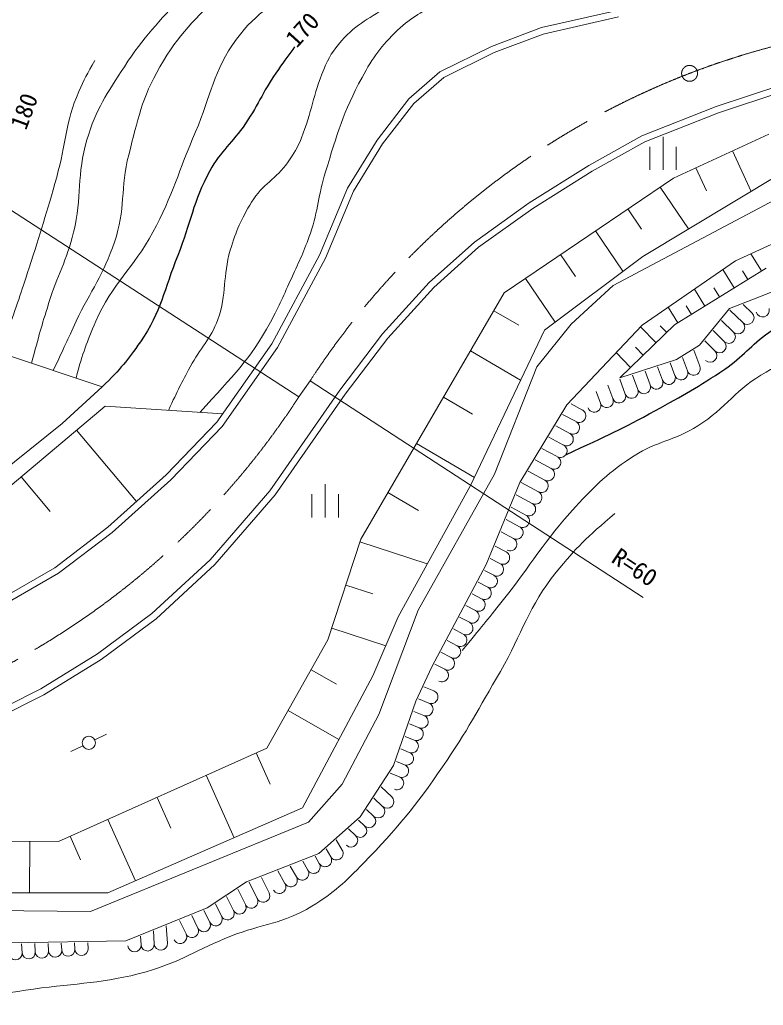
# Model space of a CAD drawing. Units: millimetres, scale not verified. Extents: x 40000 to 680000, y 20000 to 380000.
# Drawn here: x 95157 to 151282, y 240745 to 315136 of the extents above; entities that cross this region are included whole.
import ezdxf
from ezdxf.enums import TextEntityAlignment as Align

# ---------------------------------------------------------------- set-up
doc = ezdxf.new("R2010")
doc.units = ezdxf.units.MM
doc.header["$LTSCALE"] = 1000
doc.linetypes.add('CHAIN', pattern=[18.5, 12, -1.5, 3.5, -1.5])
for name, color, linetype, lineweight in [('M-BGD', 7, 'Continuous', 13), ('M-BMK', 2, 'CHAIN', 13), ('M-STR-HTXT', 7, 'Continuous', 13)]:
    doc.layers.add(name, color=color, linetype=linetype, lineweight=lineweight)
doc.styles.add('ＭＳ ゴシック', font='')
doc.styles.get('ＭＳ ゴシック').set_extended_font_data('MS Gothic')

msp = doc.modelspace()

# ---------------------------------------------------------------- linework, layer by layer
at = {"layer": 'M-BGD'}
for p, q in [((147897, 308106), (152748, 309708)), ((142335, 305925), (147897, 308106)), ((144502, 303184), (151711, 306508)), ((138374, 303700), (142335, 305925)), ((143719, 303803), (143719, 306303)), ((142719, 303803), (142719, 305553)), ((144719, 303803), (144719, 305553)), ((148961, 305240), (150372, 302178)), ((133880, 300897), (138374, 303700)), ((146184, 303960), (146984, 302224)), ((131715, 294510), (144502, 303184)), ((143504, 302508), (145650, 299345)), ((129786, 297960), (133880, 300897)), ((141063, 300852), (142098, 299326)), ((138623, 299196), (140692, 296145)), ((126404, 294934), (129786, 297960)), ((135982, 297404), (137101, 295754)), ((151155, 296181), (150354, 297471)), ((144591, 292105), (151493, 296392)), ((149091, 294899), (148232, 296282)), ((150123, 295540), (149722, 296185)), ((133340, 295612), (135580, 292311)), ((122933, 291107), (126404, 294934)), ((146879, 293525), (146084, 294804)), ((147985, 294212), (147555, 294904)), ((120900, 275922), (131715, 294510)), ((130937, 293172), (132834, 292068)), ((144832, 292255), (144098, 293438)), ((145855, 292890), (145458, 293529)), ((149732, 292274), (148766, 293223)), ((150433, 292988), (149762, 293647)), ((149032, 291561), (148131, 292445)), ((140449, 288108), (144591, 292105)), ((143192, 290755), (142022, 291967)), ((143994, 291528), (143510, 292030)), ((148331, 290847), (147496, 291667)), ((119729, 286879), (122933, 291107)), ((147630, 290134), (146861, 290889)), ((129171, 290136), (132965, 287929)), ((142222, 289819), (141637, 290425)), ((146492, 288974), (146040, 290188)), ((93921, 289908), (101385, 287420)), ((141252, 288883), (140170, 290005)), ((145554, 288625), (145174, 289647)), ((143680, 287928), (143309, 288924)), ((144617, 288277), (144262, 289231)), ((140868, 286883), (140453, 287999)), ((141805, 287231), (141404, 288311)), ((142743, 287580), (142357, 288618)), ((139931, 286534), (139557, 287540)), ((114434, 279270), (119729, 286879)), ((127135, 286637), (129322, 285364)), ((138994, 286185), (138660, 287082)), ((93596, 279253), (101601, 285960)), ((101601, 285960), (110478, 285376)), ((137628, 285677), (136775, 286136)), ((137154, 284797), (136131, 285347)), ((136680, 283916), (135612, 284491)), ((99454, 284161), (103977, 278764)), ((136206, 283035), (135093, 283634)), ((125098, 283137), (129473, 280592)), ((135733, 282155), (134575, 282778)), ((135259, 281274), (134056, 281921)), ((95256, 280644), (97454, 278020)), ((134785, 280393), (133537, 281065)), ((118215, 277573), (118215, 280073)), ((134311, 279513), (133018, 280208)), ((109895, 274019), (114434, 279270)), ((117215, 277573), (117215, 279323)), ((119215, 277573), (119215, 279323)), ((122946, 279438), (125258, 278093)), ((133838, 278632), (132629, 279282)), ((133364, 277751), (132248, 278352)), ((132890, 276871), (131868, 277421)), ((132417, 275990), (131487, 276490)), ((118422, 268318), (120900, 275922)), ((120835, 275721), (125921, 274063)), ((131869, 274973), (131042, 275403)), ((105445, 269925), (109895, 274019)), ((131407, 274086), (130662, 274474)), ((130945, 273199), (130242, 273565)), ((119775, 272468), (121808, 271805)), ((130483, 272312), (129771, 272683)), ((130021, 271425), (129301, 271800)), ((129560, 270538), (128831, 270918)), ((101306, 266854), (105445, 269925)), ((129098, 269651), (128360, 270035)), ((118714, 269214), (122781, 267889)), ((128636, 268764), (127890, 269153)), ((113803, 260150), (118422, 268318)), ((128174, 267877), (127420, 268270)), ((127712, 266991), (126950, 267387)), ((96990, 264184), (101306, 266854)), ((127250, 266104), (126479, 266505)), ((117147, 266063), (119069, 264976)), ((91650, 261514), (96990, 264184)), ((126406, 264484), (125670, 264776)), ((126038, 263554), (125254, 263865)), ((115408, 262988), (119252, 260813)), ((125669, 262625), (124905, 262927)), ((125301, 261695), (124576, 261982)), ((100820, 260775), (101717, 261216)), ((124932, 260765), (124246, 261037)), ((98088, 253110), (113803, 260150)), ((99025, 259894), (99922, 260335)), ((113007, 259794), (114063, 257437)), ((124564, 259836), (123916, 260092)), ((124195, 258906), (123587, 259147)), ((123827, 257977), (123109, 258261)), ((109236, 258104), (111348, 253391)), ((123234, 256482), (122434, 257226)), ((105522, 256440), (106562, 254118)), ((122553, 255750), (121880, 256376)), ((121873, 255017), (121326, 255526)), ((101807, 254776), (103887, 250132)), ((121192, 254285), (120720, 254724)), ((120511, 253553), (119970, 254056)), ((83218, 253222), (98088, 253110)), ((95918, 253126), (95889, 249223)), ((98957, 253499), (99755, 251718)), ((119498, 252463), (119046, 253235)), ((118634, 251959), (118285, 252557)), ((116908, 250950), (116516, 251620)), ((117771, 251454), (117458, 251989)), ((115181, 249941), (114631, 250882)), ((116044, 250445), (115573, 251251)), ((113085, 248796), (112471, 250035)), ((113981, 249240), (113406, 250401)), ((112189, 248352), (111616, 249509)), ((111293, 247908), (110775, 248954)), ((109501, 247020), (109067, 247896)), ((110397, 247464), (109934, 248398)), ((107709, 246133), (107207, 247145)), ((108605, 246576), (108137, 247521)), ((105314, 245374), (105248, 246359)), ((106311, 245440), (106224, 246753)), ((104316, 245307), (104272, 245965)), ((95336, 244709), (95291, 245384)), ((96334, 244775), (96292, 245401)), ((97331, 244842), (97293, 245418)), ((98329, 244908), (98294, 245435)), ((99327, 244975), (99295, 245452)), ((100325, 245041), (100296, 245469))]:
    msp.add_line(p, q, dxfattribs=at)
for points in [[(140241, 315834), (134533, 314536), (130773, 313119), (126880, 311200), (124539, 309165), (122130, 306045), (119894, 302418), (117794, 297356), (114196, 290666), (110046, 284762), (106220, 280775), (101819, 276828), (97806, 273772), (90118, 269341), (84356, 266566), (79900, 264895), (74947, 263809), (67830, 263223), (61971, 263144)], [(62173, 262646), (67853, 262723), (75022, 263314), (80042, 264415), (84553, 266106), (90352, 268898), (98084, 273355), (102138, 276442), (106568, 280416), (110434, 284443), (114622, 290403), (118246, 297142), (120340, 302189), (122542, 305760), (124904, 308820), (127160, 310780), (130972, 312660), (134677, 314056), (140342, 315344)], [(164139, 311941), (157294, 311315), (152611, 310189), (147728, 308576), (142120, 306378), (138120, 304130), (133602, 301312), (129473, 298350), (126051, 295289), (122548, 291426), (119324, 287173), (114038, 279577), (109535, 274367), (105125, 270311), (101025, 267268), (96746, 264621), (91448, 261973), (86018, 259898), (80887, 258438), (74251, 256835), (69186, 255266), (65750, 253860)], [(152613, 303522), (142192, 297270), (134757, 291694), (129181, 279978), (123717, 270064), (121802, 265614), (116507, 255644), (101806, 249223), (72853, 249223), (67906, 248561)], [(68226, 247777), (72797, 248096), (100510, 247815), (116958, 254574), (119492, 257447), (122252, 262685), (125238, 270571), (130983, 280822), (134194, 288934), (136785, 292144), (139939, 295073), (153007, 302001)], [(69097, 245636), (76796, 245167), (103157, 245618), (109297, 248096), (112282, 250068), (117746, 252208), (120844, 254968), (123379, 258855), (125069, 263699), (126252, 266290), (130363, 274007), (132898, 280203), (136447, 286061), (142136, 292088), (149177, 296932), (157907, 300931)], [(140449, 288108), (144736, 289489), (146480, 290579), (148732, 293340), (150985, 294212), (153165, 295084), (155926, 295084), (158759, 294430), (169949, 289707), (174890, 288472), (184029, 287685), (187969, 287164), (193273, 285275)], [(77532, 272601), (84780, 275467), (92298, 279794), (98356, 284662), (101385, 287420)]]:
    msp.add_lwpolyline(points, dxfattribs=at)
msp.add_circle((100371, 260555), 500, dxfattribs=at)
for centre, start, end in [((151234, 293203), 195.03782, 15.03782), ((150083, 292631), 225.52563, 45.52563), ((149382, 291918), 225.52563, 45.52563), ((148681, 291204), 225.52563, 45.52563), ((147280, 289777), 225.52563, 45.52563), ((147981, 290491), 225.52563, 45.52563), ((146023, 288800), 200.40021, 20.40021), ((143211, 287754), 200.40021, 20.40021), ((144149, 288103), 200.40021, 20.40021), ((145086, 288451), 200.40021, 20.40021), ((141337, 287057), 200.40021, 20.40021), ((142274, 287405), 200.40021, 20.40021), ((139462, 286360), 200.40021, 20.40021), ((140399, 286708), 200.40021, 20.40021), ((137391, 285237), 241.72281, 61.72281), ((138525, 286011), 200.40021, 20.40021), ((136917, 284356), 241.72281, 61.72281), ((136443, 283476), 241.72281, 61.72281), ((135970, 282595), 241.72281, 61.72281), ((135496, 281714), 241.72281, 61.72281), ((135022, 280834), 241.72281, 61.72281), ((134548, 279953), 241.72281, 61.72281), ((134075, 279072), 241.72281, 61.72281), ((133601, 278192), 241.72281, 61.72281), ((133127, 277311), 241.72281, 61.72281), ((132653, 276430), 241.72281, 61.72281), ((132180, 275550), 241.72281, 61.72281), ((131638, 274529), 242.488, 62.488), ((131176, 273642), 242.488, 62.488), ((130714, 272755), 242.488, 62.488), ((130252, 271869), 242.488, 62.488), ((129791, 270982), 242.488, 62.488), ((129329, 270095), 242.488, 62.488), ((128867, 269208), 242.488, 62.488), ((128405, 268321), 242.488, 62.488), ((127943, 267434), 242.488, 62.488), ((127481, 266547), 242.488, 62.488), ((127019, 265660), 242.488, 62.488), ((126222, 264019), 248.3768, 68.3768), ((125854, 263089), 248.3768, 68.3768), ((125485, 262160), 248.3768, 68.3768), ((125117, 261230), 248.3768, 68.3768), ((124748, 260301), 248.3768, 68.3768), ((124380, 259371), 248.3768, 68.3768), ((124011, 258441), 248.3768, 68.3768), ((123643, 257512), 248.3768, 68.3768), ((122894, 256116), 227.08257, 47.08257), ((122213, 255384), 227.08257, 47.08257), ((121532, 254651), 227.08257, 47.08257), ((120851, 253919), 227.08257, 47.08257), ((120170, 253187), 227.08257, 47.08257), ((119066, 252211), 210.30268, 30.30268), ((117339, 251202), 210.30268, 30.30268), ((118203, 251706), 210.30268, 30.30268), ((116476, 250697), 210.30268, 30.30268), ((115612, 250193), 210.30268, 30.30268), ((113533, 249018), 206.35046, 26.35046), ((114749, 249688), 210.30268, 30.30268), ((112637, 248574), 206.35046, 26.35046), ((110845, 247686), 206.35046, 26.35046), ((111741, 248130), 206.35046, 26.35046), ((109053, 246798), 206.35046, 26.35046), ((109949, 247242), 206.35046, 26.35046), ((108157, 246354), 206.35046, 26.35046), ((107261, 245911), 206.35046, 26.35046), ((95835, 244742), 183.81407, 3.81407), ((96833, 244809), 183.81407, 3.81407), ((97830, 244875), 183.81407, 3.81407), ((98828, 244942), 183.81407, 3.81407), ((99826, 245008), 183.81407, 3.81407), ((103817, 245274), 183.81407, 3.81407), ((104815, 245341), 183.81407, 3.81407), ((105813, 245407), 183.81407, 3.81407), ((94837, 244675), 183.81407, 3.81407)]:
    msp.add_arc(centre, 500, start, end, dxfattribs=at)
for points, knots in [([(99406, 288080), (99940, 290076), (100200, 290742), (100904, 292372), (102138, 295234), (103722, 296351), (105204, 299092), (106738, 301926), (107148, 303729), (108430, 306685), (109618, 309424), (109748, 311273), (111521, 313674), (113069, 315769), (114541, 316396), (116561, 318042), (118754, 319829), (120124, 320650), (122340, 322410), (124266, 323939), (125507, 324636), (127178, 326441), (128745, 328135), (129634, 329196), (130471, 331347), (131199, 333218), (131313, 334157), (131479, 336387)], [0, 0, 0, 0, 1, 1, 1, 2, 2, 2, 3, 3, 3, 4, 4, 4, 5, 5, 5, 6, 6, 6, 7, 7, 7, 8, 8, 8, 9, 9, 9, 9]), ([(128791, 335782), (128065, 333491), (127794, 332583), (126640, 330809), (125546, 329126), (124722, 328304), (123213, 326979), (120769, 324831), (118860, 324341), (116292, 322342), (113899, 320480), (112571, 319398), (110446, 317235), (108434, 315189), (107178, 314076), (105742, 311591), (104363, 309205), (104078, 307607), (103390, 304938), (102740, 302415), (103155, 300820), (102315, 298353), (101479, 295897), (100532, 294719), (99426, 292372), (98742, 290922), (98525, 290461), (97692, 288651)], [0, 0, 0, 0, 1, 1, 1, 2, 2, 2, 3, 3, 3, 4, 4, 4, 5, 5, 5, 6, 6, 6, 7, 7, 7, 8, 8, 8, 9, 9, 9, 9]), ([(96039, 289202), (96625, 291376), (96792, 291966), (97342, 293716), (98009, 295839), (98691, 296932), (99224, 299092), (99884, 301770), (99441, 303438), (100232, 306081), (100925, 308397), (101738, 309562), (103054, 311591), (104536, 313875), (105646, 314963), (107489, 316967), (109261, 318893), (110333, 319909), (112327, 321603), (114560, 323500), (116092, 324203), (118375, 326038), (120172, 327483), (121289, 328202), (122810, 329936), (124203, 331523), (124657, 332258), (125901, 334371)], [0, 0, 0, 0, 1, 1, 1, 2, 2, 2, 3, 3, 3, 4, 4, 4, 5, 5, 5, 6, 6, 6, 7, 7, 7, 8, 8, 8, 9, 9, 9, 9]), ([(106378, 285646), (107132, 287238), (107345, 287676), (108027, 288945), (108790, 290365), (109566, 290990), (110110, 292507), (110812, 294465), (110461, 295753), (111051, 297748), (111490, 299236), (111870, 300044), (112663, 301377), (113480, 302750), (114521, 303079), (115418, 304401), (115874, 305071), (116129, 305461), (116426, 306215), (117206, 308192), (117297, 309425), (118106, 311389), (118484, 312305), (118806, 312787), (119450, 313540), (120608, 314891), (121658, 315223), (123079, 316295), (124546, 317401), (125372, 318015), (126842, 319117), (128312, 320219), (129291, 320655), (130605, 321939), (131525, 322839), (131986, 323414), (132688, 324493), (133585, 325871), (133742, 326855), (134704, 328189), (135508, 329303), (135785, 330430), (137123, 330742), (138296, 331016), (138983, 330291), (140013, 329667), (141255, 328915), (141681, 328129), (142835, 327248), (144530, 325953), (145328, 324872), (147337, 324157), (148680, 323678), (149333, 323547), (150914, 323425)], [0, 0, 0, 0, 1, 1, 1, 2, 2, 2, 3, 3, 3, 4, 4, 4, 5, 5, 5, 6, 6, 6, 7, 7, 7, 8, 8, 8, 9, 9, 9, 10, 10, 10, 11, 11, 11, 12, 12, 12, 13, 13, 13, 14, 14, 14, 15, 15, 15, 16, 16, 16, 17, 17, 17, 18, 18, 18, 18]), ([(150263, 321056), (149317, 320792), (148850, 320707), (147942, 320797), (146772, 320912), (146192, 321397), (145187, 322006), (143753, 322876), (143185, 323691), (141894, 324762), (141162, 325369), (140784, 325750), (140013, 326307), (139487, 326686), (139148, 327321), (138602, 327181), (137868, 326992), (138034, 325938), (137526, 325232), (136765, 324173), (136333, 323564), (135376, 322678), (133877, 321292), (132871, 320708), (131210, 319520), (129534, 318321), (128538, 317734), (126842, 316563), (125601, 315707), (124776, 315385), (123684, 314346), (122421, 313145), (121826, 312317), (120996, 310784), (119576, 308161), (119126, 306510), (118241, 303662), (117687, 301880), (117701, 300790), (117098, 299025), (116638, 297678), (116275, 296962), (115687, 295665), (115086, 294339), (114773, 293583), (114075, 292305), (112453, 289340), (111386, 288428), (108742, 285491)], [0, 0, 0, 0, 1, 1, 1, 2, 2, 2, 3, 3, 3, 4, 4, 4, 5, 5, 5, 6, 6, 6, 7, 7, 7, 8, 8, 8, 9, 9, 9, 10, 10, 10, 11, 11, 11, 12, 12, 12, 13, 13, 13, 14, 14, 14, 15, 15, 15, 16, 16, 16, 16]), ([(94137, 291315), (94996, 293762), (95214, 294408), (95864, 296404), (96730, 299065), (97181, 300567), (97947, 303258), (98660, 305763), (98554, 307337), (99627, 309709), (100053, 310651), (100211, 311030), (100837, 312061)], [0, 0, 0, 0, 1, 1, 1, 2, 2, 2, 3, 3, 3, 4, 4, 4, 4]), ([(186516, 282659), (183208, 282464), (182167, 282364), (179395, 282586), (177194, 282762), (175954, 282901), (173800, 283385), (170452, 284138), (168715, 285094), (165589, 286510), (164374, 287060), (163773, 287527), (162610, 288181), (161303, 288916), (160709, 289653), (159268, 290070), (158142, 290396), (157452, 290582), (156289, 290433), (154292, 290178), (153250, 289527), (151493, 288544), (149254, 287291), (148501, 285852), (146335, 284475), (144588, 283365), (143282, 283339), (141539, 282223), (139608, 280986), (138661, 280058), (137107, 278372), (134721, 275784), (133786, 273998), (131585, 271251), (130408, 269783), (130031, 269311), (128547, 267512)], [0, 0, 0, 0, 1, 1, 1, 2, 2, 2, 3, 3, 3, 4, 4, 4, 5, 5, 5, 6, 6, 6, 7, 7, 7, 8, 8, 8, 9, 9, 9, 10, 10, 10, 11, 11, 11, 12, 12, 12, 12]), ([(140086, 277863), (137929, 276050), (137197, 275331), (135654, 273431), (133538, 270827), (133126, 268847), (131439, 265947), (129788, 263107), (128946, 261458), (127080, 258754), (124995, 255733), (123679, 254120), (121121, 251488), (119732, 250057), (118901, 249257), (117198, 248218), (115028, 246895), (113461, 246891), (111094, 245965), (108571, 244979), (107310, 244006), (104700, 243277), (101465, 242373), (99526, 242440), (96199, 241969), (92856, 241496), (90993, 241111), (87625, 240879), (85672, 240745), (84567, 240776), (82612, 240879), (80010, 241017), (78578, 241380), (76000, 241751), (73780, 242071), (73070, 242181), (70324, 242621)], [0, 0, 0, 0, 1, 1, 1, 2, 2, 2, 3, 3, 3, 4, 4, 4, 5, 5, 5, 6, 6, 6, 7, 7, 7, 8, 8, 8, 9, 9, 9, 10, 10, 10, 11, 11, 11, 12, 12, 12, 12])]:
    msp.add_open_spline(points, degree=3, knots=knots, dxfattribs=at)
at = {"layer": 'M-BGD', "lineweight": 25}
for points, knots in [([(115905, 313088), (115526, 312577), (115133, 312024), (114679, 311389), (113590, 309866), (113242, 308842), (112193, 307290), (111217, 305846), (110345, 305256), (109505, 303729), (108220, 301392), (108088, 299816), (107086, 297345), (106044, 294774), (105840, 293110), (104264, 290827), (103274, 289393), (102807, 288818), (101385, 287420)], [0, 0, 0, 0, 1, 1, 1, 2, 2, 2, 3, 3, 3, 4, 4, 4, 5, 5, 5, 6, 6, 6, 6]), ([(136379, 282301), (139633, 283805), (140562, 284213), (143137, 285638), (145220, 286790), (146406, 287417), (148369, 288762), (149766, 289720), (150327, 290548), (151711, 291523), (152658, 292191), (153116, 292837), (154254, 293049), (155746, 293327), (156675, 293047), (158105, 292541), (160894, 291554), (162076, 290158), (164790, 288980), (166898, 288066), (168513, 287505), (170271, 287043)], [0, 0, 0, 0, 1, 1, 1, 2, 2, 2, 3, 3, 3, 4, 4, 4, 5, 5, 5, 6, 6, 6, 7, 7, 7, 7])]:
    msp.add_open_spline(points, degree=3, knots=knots, dxfattribs=at)
at = {"layer": 'M-BMK'}
msp.add_line((116223, 286667), (117081, 287886), dxfattribs=at)
msp.add_circle((145719, 311086), 600, dxfattribs=at)
for centre, radius, start, end in [((167242, 255244), 59846, 80.99591, 106.32742), ((167242, 255244), 59846, 106.32742, 146.06165), ((167242, 255244), 59846, 146.06165, 146.94521), ((65972, 319226), 59877, 282.73672, 327.05969)]:
    msp.add_arc(centre, radius, start, end, dxfattribs=at)
at = {"layer": 'M-STR-HTXT'}
for p, q in [((116223, 286667), (91046, 302980)), ((117081, 287886), (142226, 271523))]:
    msp.add_line(p, q, dxfattribs=at)

# ---------------------------------------------------------------- texts
at = {"layer": 'M-BGD', "style": 'ＭＳ ゴシック'}
for s, rotation, p in [('170', 47.675, (117266, 313675)), ('180', 69.717, (96470, 307867))]:
    msp.add_text(s, height=1320, rotation=rotation, dxfattribs=at).set_placement(p, align=Align.BOTTOM_CENTER)
at = {"layer": 'M-STR-HTXT', "style": 'ＭＳ ゴシック'}
msp.add_text('R=60', height=1320, rotation=326.603, dxfattribs=at).set_placement((142501, 271941), align=Align.BOTTOM_RIGHT)

doc.saveas('drawing.dxf')
